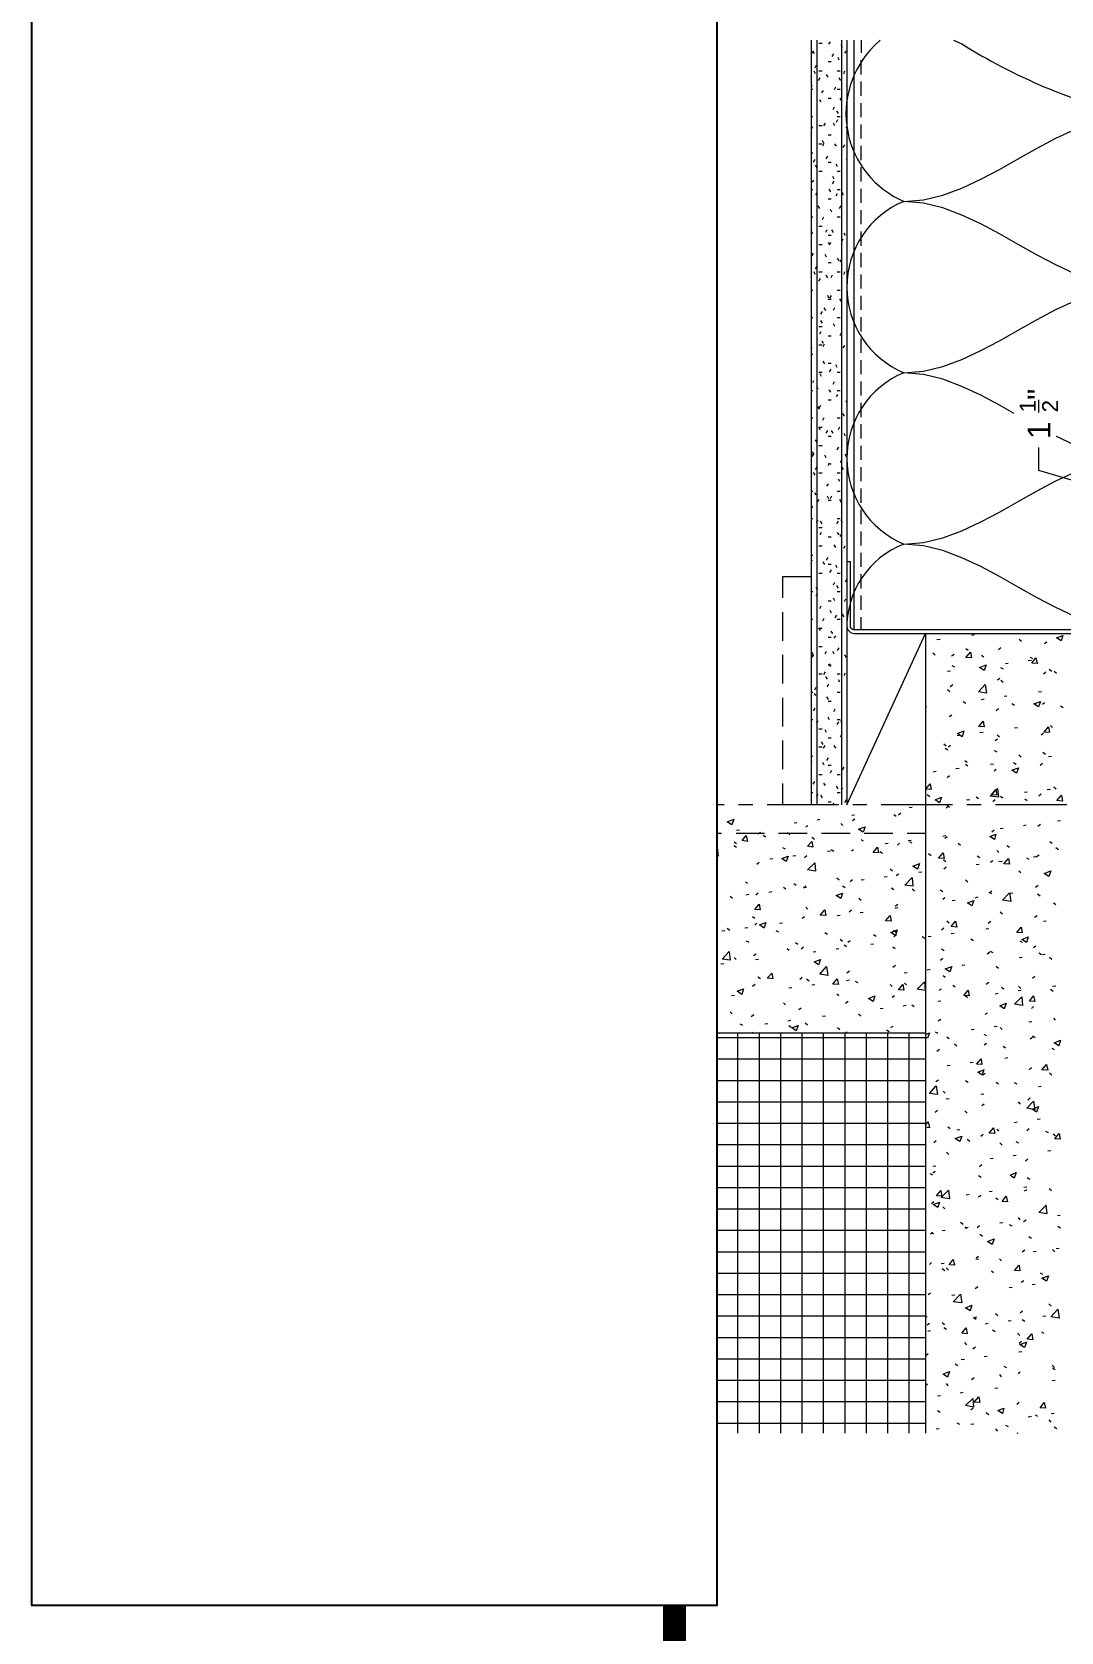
# Model space of a CAD drawing. Header units: inches. Extents: x -257 to 21868, y -296 to 108.
# Drawn here: x 60.35 to 78.38, y 6.59 to 34.6 of the extents above; entities that cross this region are included whole.
import ezdxf
from ezdxf.enums import TextEntityAlignment as Align

# ---------------------------------------------------------------- set-up
doc = ezdxf.new("R2010")
doc.units = ezdxf.units.IN
doc.header["$MEASUREMENT"] = 0
doc.linetypes.add('CENTER', pattern=[2, 1.25, -0.25, 0.25, -0.25])
doc.layers.get('Defpoints').update_dxf_attribs({"color": 3})
doc.layers.add('NSE-Border', color=156, linetype='Continuous', plot=False)
for name, color, linetype, lineweight in [('NSE-By_Others', 8, 'Continuous', 0), ('NSE-Dimensions', 51, 'Continuous', 13), ('NSE-Elev-Title', 51, 'Continuous', 40), ('NSE-Grid', 6, 'CENTER', 13)]:
    doc.layers.add(name, color=color, linetype=linetype, lineweight=lineweight)
doc.layers.add('NSE-Detail Border', color=7, linetype='Continuous')
doc.styles.add('004 - NSSM - Standard', font='arial.ttf', dxfattribs={"height": 0.4})
doc.styles.add('008 - NSSM - Standard', font='arial.ttf', dxfattribs={"height": 0.8})
doc.dimstyles.new('004 - NSSM - Standard', dxfattribs={"dimtxt": 0.4, "dimasz": 0.2, "dimexe": 0.2, "dimexo": 0.2, "dimgap": 0.2, "dimtad": 0, "dimdec": 4, "dimzin": 3, "dimdsep": 46, "dimlunit": 4, "dimtxsty": '004 - NSSM - Standard', "dimblk": 'OBLIQUE', "dimcen": 0.2, "dimclrd": 256, "dimclre": 256, "dimclrt": 256, "dimadec": 0, "dimazin": 0, "dimtfac": 0.7, "dimtdec": 4, "dimtmove": 1, "dimatfit": 2, "dimfxl": 1, "dimtfill": 1, "dimtfillclr": 11, "dimfrac": 1, "dimtolj": 1, "dimtzin": 0, "dimlwd": 0, "dimlwe": 0, "dimarcsym": 0})

# ---------------------------------------------------------------- blocks, each defined once
blk = doc.blocks.new('*U11')
at = {"layer": 'NSE-Border', "ltscale": 0.0625, "const_width": 0.1}
blk.add_lwpolyline([(0, 0), (8.1719, 0), (8.1719, 11.3125), (0, 11.3125)], close=True, dxfattribs=at)
at = {"layer": 'Defpoints', "style": '008 - NSSM - Standard'}
blk.add_attdef('DETAIL_NUMBER', text='', height=0.1625, dxfattribs=at).set_placement((0.6562, 0.5668), align=Align.MIDDLE_CENTER)
at = {"layer": 'NSE-Elev-Title', "style": '004 - NSSM - Standard'}
for tag, p in [('DETAIL_DESCRIPTION', (1, 0.6293)), ('ARCH_REF', (1.8042, 0.4043))]:
    blk.add_attdef(tag, p, '', height=0.1, dxfattribs=at)
blk = doc.blocks.new('_Oblique')
at = {"color": 0, "linetype": 'ByBlock', "lineweight": -2}
blk.add_line((-0.5, -0.5), (0.5, 0.5), dxfattribs=at)
blk = doc.blocks.new('*D23')
at = {"layer": 'Defpoints', "color": 0, "transparency": 16777216}
for p in [(81.503, 27.413), (78.817, 25.947), (84.029, 25.947)]:
    blk.add_point(p, dxfattribs=at)
at = {"layer": 'NSE-Dimensions', "lineweight": 0, "transparency": 16777216}
for p, q in [((77.989, 26.928), (77.989, 27.328)), ((81.303, 27.413), (78.617, 27.413)), ((78.817, 27.413), (78.817, 25.947)), ((78.817, 26.68), (77.989, 26.928)), ((83.829, 25.947), (78.617, 25.947))]:
    blk.add_line(p, q, dxfattribs=at)
at = {"layer": 'NSE-Dimensions', "lineweight": 0, "transparency": 16777216, "xscale": 0.2, "yscale": 0.2, "zscale": 0.2}
for p, rotation in [((78.817, 27.413), 90), ((78.817, 25.947), 270)]:
    blk.add_blockref('_Oblique', p, dxfattribs=dict(at, rotation=rotation))
at = {"layer": 'NSE-Dimensions', "transparency": 16777216, "insert": (77.989, 27.919), "char_height": 0.4, "attachment_point": 5, "rotation": 90, "style": '004 - NSSM - Standard', "bg_fill": 3, "box_fill_scale": 1.25, "bg_fill_color": 256, "bg_fill_true_color": 13158600, "bg_fill_transparency": 0}
blk.add_mtext('\\A1;1 {\\H0.7x;\\S1/2;}"', dxfattribs=at)
blk = doc.blocks.new('*U20')
blk.add_wipeout([(12, 4), (12, -24.975), (0, -24.975), (0, 4)])
at = {"layer": 'Defpoints', "transparency": 33554457}
blk.add_lwpolyline([(0, 4), (12, 4), (12, -24.975), (0, -24.975)], close=True, dxfattribs=at)

msp = doc.modelspace()

# ---------------------------------------------------------------- block references
at = {"layer": 'NSE-Detail Border', "xscale": 4, "yscale": 4, "zscale": 4}
msp.add_blockref('*U11', (71.60623, 0.25), dxfattribs=at)

# ---------------------------------------------------------------- next in the draw order: linework, layer by layer
at = {"layer": 'NSE-By_Others'}
msp.add_line((76.00282, 24.07319), (76.00282, 10.07319), dxfattribs=at)
for points in [[(74.00282, 21.07319), (74.00282, 34.45986)], [(74.09615, 34.45986), (74.09615, 21.07319)], [(74.52948, 34.45986), (74.52948, 21.07319)], [(74.62282, 34.45986), (74.62282, 21.07319)], [(74.74948, 24.13986), (74.74948, 34.45986)], [(74.87615, 34.45986), (74.87615, 34.23986)], [(74.00282, 34.24652), (74.02948, 34.24652)], [(74.05615, 34.22652), (74.02948, 34.27319)], [(74.13615, 34.40652), (74.18948, 34.40652)], [(74.32948, 34.43319), (74.30282, 34.39319)], [(74.38948, 34.21986), (74.36282, 34.17319)], [(74.54948, 34.33319), (74.52282, 34.37986)], [(74.60948, 34.27319), (74.58282, 34.23319)], [(74.61615, 34.40652), (74.62282, 34.40652)], [(74.07615, 33.87319), (74.04948, 33.91986)], [(74.08948, 34.01986), (74.06282, 33.97319)], [(74.13615, 33.92652), (74.18948, 33.92652)], [(74.29615, 34.08652), (74.34948, 34.08652)], [(74.45615, 33.92652), (74.50948, 33.92652)], [(74.48948, 34.11319), (74.46948, 34.15986)], [(74.58282, 33.91986), (74.56282, 33.87319)], [(74.87615, 33.85986), (74.87615, 34.11319)], [(74.01615, 33.65319), (74.00282, 33.68652)], [(74.14948, 33.79986), (74.12282, 33.75319)], [(74.29615, 33.81319), (74.26948, 33.85986)], [(74.42282, 33.63986), (74.40282, 33.59319)], [(74.51615, 33.75319), (74.48948, 33.79986)], [(74.61615, 33.76652), (74.62282, 33.76652)], [(74.62282, 33.66652), (74.61615, 33.65319)], [(74.87615, 33.48652), (74.87615, 33.73986)], [(74.00282, 33.60652), (74.02948, 33.60652)], [(74.17615, 33.37986), (74.14948, 33.41986)], [(74.20948, 33.57986), (74.18282, 33.53986)], [(74.29615, 33.44652), (74.34948, 33.44652)], [(74.45615, 33.60652), (74.50948, 33.60652)], [(74.53615, 33.39986), (74.50948, 33.44652)], [(74.87615, 33.11319), (74.87615, 33.35986)], [(74.00282, 33.12652), (74.02948, 33.12652)], [(74.40282, 33.28652), (74.37615, 33.23986)], [(74.46282, 33.06652), (74.43615, 33.01986)], [(74.47615, 33.17986), (74.44948, 33.22652)], [(74.45615, 33.12652), (74.50948, 33.12652)], [(74.61615, 33.28652), (74.62282, 33.28652)], [(74.02282, 32.94652), (74.00282, 32.90652)], [(74.13615, 32.96652), (74.18948, 32.96652)], [(74.24282, 33.00652), (74.21615, 32.95986)], [(74.29615, 32.80652), (74.34948, 32.80652)], [(74.41615, 32.95986), (74.38948, 33.00652)], [(74.62282, 32.91986), (74.60948, 32.94652)], [(74.87615, 32.73986), (74.87615, 32.98652)], [(78.61615, 30.37319), (78.28282, 30.52652), (77.95615, 30.69986), (77.62282, 30.88652), (77.29615, 31.07319), (76.96948, 31.24652), (76.63615, 31.39986), (76.30282, 31.52652), (75.96948, 31.60652), (75.62282, 31.63986), (75.96948, 31.66652), (76.30282, 31.74652), (76.63615, 31.87319), (76.96948, 32.02652), (77.29615, 32.19986), (77.62282, 32.38652), (77.95615, 32.57319), (78.28282, 32.74652), (78.61615, 32.89986)], [(74.13615, 32.64652), (74.18948, 32.64652)], [(74.22282, 32.65986), (74.19615, 32.70652)], [(74.22282, 32.65319), (74.19615, 32.60652)], [(74.44282, 32.60652), (74.41615, 32.64652)], [(74.58282, 32.62652), (74.55615, 32.57986)], [(74.61615, 32.64652), (74.62282, 32.64652)], [(74.87615, 32.35986), (74.87615, 32.61319)], [(74.00282, 32.48652), (74.02948, 32.48652)], [(74.06282, 32.37319), (74.03615, 32.32652)], [(74.10282, 32.22652), (74.07615, 32.27319)], [(74.28282, 32.43319), (74.25615, 32.38652)], [(74.29615, 32.32652), (74.34948, 32.32652)], [(74.46282, 32.24652), (74.43615, 32.29319)], [(74.62282, 32.38652), (74.60948, 32.36652)], [(74.87615, 31.98652), (74.87615, 32.23986)], [(74.04282, 32.01319), (74.01615, 31.97319)], [(74.13615, 32.16652), (74.18948, 32.16652)], [(74.39615, 31.99319), (74.36948, 31.94652)], [(74.40282, 32.02652), (74.37615, 32.07319)], [(74.45615, 32.16652), (74.50948, 32.16652)], [(74.61615, 32.00652), (74.62282, 32.00652)], [(74.00282, 31.84652), (74.02948, 31.84652)], [(74.10282, 31.79986), (74.07615, 31.75319)], [(74.29615, 31.68652), (74.34948, 31.68652)], [(74.34282, 31.80652), (74.31615, 31.85319)], [(74.45615, 31.77319), (74.42948, 31.73319)], [(74.45615, 31.84652), (74.50948, 31.84652)], [(74.56282, 31.75319), (74.53615, 31.79986)], [(74.87615, 31.61319), (74.87615, 31.85986)], [(74.14948, 31.51319), (74.12282, 31.55986)], [(74.36282, 31.45319), (74.33615, 31.49986)], [(74.51615, 31.55986), (74.48948, 31.51319)], [(74.61615, 31.52652), (74.62282, 31.52652)], [(74.87615, 31.23986), (74.87615, 31.48652)], [(74.00282, 31.36652), (74.02948, 31.36652)], [(74.02948, 31.07319), (74.00282, 31.11986)], [(74.13615, 31.20652), (74.18948, 31.20652)], [(74.21615, 31.35986), (74.18948, 31.31319)], [(74.27615, 31.13986), (74.24948, 31.09319)], [(74.38948, 31.09319), (74.36282, 31.13986)], [(74.45615, 31.36652), (74.50948, 31.36652)], [(74.87615, 30.85986), (74.87615, 31.11319)], [(74.13615, 30.88652), (74.18948, 30.88652)], [(74.29615, 31.04652), (74.34948, 31.04652)], [(74.32948, 30.87986), (74.30282, 30.91986)], [(74.33615, 30.91986), (74.30948, 30.87986)], [(74.55615, 30.97986), (74.52948, 30.93319)], [(74.60282, 31.03986), (74.57615, 31.07986)], [(74.61615, 30.88652), (74.62282, 30.88652)], [(74.00282, 30.72652), (74.02948, 30.72652)], [(74.03615, 30.72652), (74.00948, 30.67986)], [(74.26948, 30.65986), (74.24282, 30.70652)], [(74.29615, 30.56652), (74.34948, 30.56652)], [(74.48948, 30.59986), (74.46282, 30.64652)], [(74.52948, 30.62652), (74.50282, 30.57986)], [(74.87615, 30.48652), (74.87615, 30.73986)], [(74.06948, 30.35986), (74.04948, 30.40652)], [(74.09615, 30.50652), (74.06948, 30.45986)], [(74.15615, 30.28652), (74.12948, 30.23986)], [(74.13615, 30.40652), (74.18948, 30.40652)], [(74.28948, 30.29986), (74.26282, 30.34652)], [(74.36948, 30.34652), (74.34282, 30.29986)], [(74.45615, 30.40652), (74.50948, 30.40652)], [(74.58948, 30.40652), (74.56282, 30.35986)], [(74.87615, 30.11319), (74.87615, 30.35986)], [(74.00282, 30.08652), (74.02948, 30.08652)], [(74.30948, 29.94652), (74.28948, 29.99319)], [(74.34948, 29.99319), (74.32282, 29.94652)], [(74.45615, 30.08652), (74.50948, 30.08652)], [(74.61615, 30.24652), (74.62282, 30.24652)], [(74.87615, 29.73986), (74.87615, 29.98652)], [(74.18948, 29.71319), (74.16282, 29.66652)], [(74.25615, 29.72652), (74.22948, 29.77319)], [(74.29615, 29.92652), (74.34948, 29.92652)], [(74.40948, 29.77319), (74.38282, 29.72652)], [(74.52948, 29.88652), (74.50282, 29.93319)], [(74.61615, 29.76652), (74.62282, 29.76652)], [(78.61615, 27.37319), (78.28282, 27.52652), (77.95615, 27.69986), (77.62282, 27.88652), (77.29615, 28.07319), (76.96948, 28.24652), (76.63615, 28.39986), (76.30282, 28.52652), (75.96948, 28.60652), (75.62282, 28.63986), (75.96948, 28.66652), (76.30282, 28.74652), (76.63615, 28.87319), (76.96948, 29.02652), (77.29615, 29.19986), (77.62282, 29.38652), (77.95615, 29.57319), (78.28282, 29.74652), (78.61615, 29.89986)], [(74.00282, 29.60652), (74.02948, 29.60652)], [(74.13615, 29.44652), (74.18948, 29.44652)], [(74.19615, 29.50652), (74.16948, 29.55319)], [(74.41615, 29.44652), (74.38948, 29.49319)], [(74.45615, 29.60652), (74.50948, 29.60652)], [(74.87615, 29.35986), (74.87615, 29.61319)], [(74.16948, 29.35319), (74.14282, 29.31319)], [(74.21615, 29.15319), (74.18948, 29.19319)], [(74.22948, 29.13986), (74.20282, 29.09319)], [(74.29615, 29.28652), (74.34948, 29.28652)], [(74.52282, 29.33319), (74.50282, 29.28652)], [(74.87615, 28.98652), (74.87615, 29.23986)], [(74.00948, 29.07986), (74.00282, 29.06652)], [(74.00282, 28.96652), (74.02948, 28.96652)], [(74.13615, 29.12652), (74.18948, 29.12652)], [(74.58282, 29.11319), (74.55615, 29.07319)], [(74.61615, 29.12652), (74.62282, 29.12652)], [(74.62282, 28.86652), (74.61615, 28.85319)], [(74.87615, 28.61319), (74.87615, 28.85986)], [(74.13615, 28.64652), (74.18948, 28.64652)], [(74.18282, 28.57319), (74.15615, 28.61986)], [(74.23615, 28.79319), (74.20948, 28.83986)], [(74.29615, 28.80652), (74.34948, 28.80652)], [(74.34282, 28.69986), (74.31615, 28.65319)], [(74.45615, 28.73319), (74.42948, 28.77986)], [(74.45615, 28.64652), (74.50948, 28.64652)], [(74.00282, 28.32652), (74.02948, 28.32652)], [(74.04282, 28.49986), (74.02282, 28.45986)], [(74.12282, 28.35319), (74.09615, 28.39986)], [(74.34282, 28.29986), (74.31615, 28.33986)], [(74.40282, 28.47986), (74.37615, 28.43319)], [(74.45615, 28.32652), (74.50948, 28.32652)], [(74.61615, 28.48652), (74.62282, 28.48652)], [(74.87615, 28.23986), (74.87615, 28.48652)], [(74.14282, 27.99986), (74.11615, 28.04652)], [(74.16282, 28.06652), (74.13615, 28.01986)], [(74.29615, 28.16652), (74.34948, 28.16652)], [(74.46282, 28.25986), (74.43615, 28.21986)], [(74.62282, 28.11986), (74.60948, 28.14652)], [(74.87615, 27.85986), (74.87615, 28.11319)], [(74.00282, 27.84652), (74.02948, 27.84652)], [(74.22282, 27.84652), (74.19615, 27.79986)], [(74.45615, 27.84652), (74.50948, 27.84652)], [(74.58282, 27.87986), (74.55615, 27.92652)], [(74.61615, 28.00652), (74.62282, 28.00652)], [(74.87615, 27.48652), (74.87615, 27.73986)], [(74.10282, 27.41986), (74.07615, 27.46652)], [(74.16282, 27.63986), (74.13615, 27.68652), (74.18948, 27.68652)], [(74.28282, 27.62652), (74.25615, 27.57986)], [(74.29615, 27.52652), (74.34948, 27.52652)], [(74.38282, 27.57986), (74.35615, 27.62652)], [(74.49615, 27.68652), (74.46948, 27.63986)], [(74.60282, 27.52652), (74.57615, 27.57319)], [(74.00282, 27.20652), (74.02948, 27.20652)], [(74.04282, 27.21319), (74.01615, 27.16652)], [(74.04948, 27.20652), (74.02282, 27.25319)], [(74.13615, 27.36652), (74.18948, 27.36652)], [(74.26282, 27.14652), (74.23615, 27.19319)], [(74.47615, 27.33319), (74.44948, 27.28652)], [(74.62282, 27.16652), (74.59615, 27.21319)], [(74.61615, 27.36652), (74.62282, 27.36652)], [(74.87615, 27.11319), (74.87615, 27.35986)], [(74.09615, 26.99319), (74.06948, 26.94652)], [(74.31615, 27.05319), (74.28948, 27.00652)], [(74.29615, 27.04652), (74.34948, 27.04652)], [(74.53615, 27.11319), (74.50948, 27.06652)], [(74.56282, 26.94652), (74.53615, 26.99319)], [(74.87615, 26.73986), (74.87615, 26.98652)], [(78.61615, 24.37319), (78.28282, 24.52652), (77.95615, 24.69986), (77.62282, 24.88652), (77.29615, 25.07319), (76.96948, 25.24652), (76.63615, 25.39986), (76.30282, 25.52652), (75.96948, 25.60652), (75.62282, 25.63986), (75.96948, 25.66652), (76.30282, 25.74652), (76.63615, 25.87319), (76.96948, 26.02652), (77.29615, 26.19986), (77.62282, 26.38652), (77.95615, 26.57319), (78.28282, 26.74652), (78.61615, 26.89986)], [(74.06948, 26.84652), (74.04282, 26.89319)], [(74.13615, 26.88652), (74.18948, 26.88652)], [(74.29615, 26.69319), (74.26948, 26.65319)], [(74.45615, 26.88652), (74.50948, 26.88652)], [(74.50282, 26.73319), (74.47615, 26.77319)], [(74.61615, 26.72652), (74.62282, 26.72652)], [(74.00282, 26.56652), (74.02948, 26.56652)], [(74.08948, 26.49319), (74.06282, 26.53319)], [(74.13615, 26.41986), (74.10948, 26.37319)], [(74.30948, 26.43319), (74.28282, 26.47986)], [(74.29615, 26.40652), (74.34948, 26.40652)], [(74.35615, 26.47986), (74.32948, 26.43319)], [(74.45615, 26.56652), (74.50948, 26.56652)], [(74.52948, 26.37319), (74.50282, 26.41986)], [(74.87615, 26.35986), (74.87615, 26.61319)], [(74.02948, 26.27319), (74.00282, 26.31986)], [(74.00282, 26.08652), (74.02948, 26.08652)], [(74.11615, 26.05986), (74.08948, 26.01319)], [(74.45615, 26.08652), (74.50948, 26.08652)], [(74.54948, 26.01319), (74.52282, 26.05986)], [(74.61615, 26.24652), (74.62282, 26.24652)], [(74.87615, 25.98652), (74.87615, 26.23986)], [(74.13615, 25.92652), (74.18948, 25.92652)], [(74.17615, 25.83986), (74.14948, 25.79986)], [(74.18948, 25.99319), (74.16282, 26.03986)], [(74.46948, 26.03986), (74.44282, 25.99319)], [(74.48948, 25.79986), (74.46282, 25.83986)], [(74.52948, 25.81986), (74.50282, 25.77319)], [(74.87615, 25.61319), (74.87615, 25.85986)], [(74.13615, 25.60652), (74.18948, 25.60652)], [(74.29615, 25.76652), (74.34948, 25.76652)], [(74.42948, 25.57986), (74.40282, 25.62652)], [(74.58948, 25.59986), (74.56282, 25.55986)], [(74.61615, 25.60652), (74.62282, 25.60652)], [(74.00282, 25.44652), (74.02948, 25.44652)], [(74.01615, 25.33986), (74.00282, 25.36652)], [(74.23615, 25.27986), (74.20948, 25.32652)], [(74.28948, 25.40652), (74.26282, 25.35986)], [(74.29615, 25.28652), (74.34948, 25.28652)], [(74.45615, 25.21986), (74.42948, 25.26652)], [(80.62282, 25.32652), (80.56282, 25.32652), (80.56282, 24.18652), (80.55615, 24.16652), (80.54282, 24.15319), (80.51615, 24.13986), (74.73615, 24.13986), (74.71615, 24.14652), (74.69615, 24.16652), (74.68948, 24.18652), (74.68948, 25.32652), (74.62282, 25.32652)], [(74.87615, 25.23986), (74.87615, 25.48652)], [(73.50282, 24.69986), (73.50282, 25.07319), (74.00282, 25.07319)], [(74.13615, 25.12652), (74.18948, 25.12652)], [(74.34948, 25.18652), (74.32282, 25.13986)], [(74.40948, 24.96652), (74.38282, 24.91986)], [(74.45615, 25.12652), (74.50948, 25.12652)], [(74.62282, 25.02652), (74.59615, 24.97986)], [(74.61615, 24.96652), (74.62282, 24.96652)], [(74.87615, 24.85986), (74.87615, 25.11319)], [(74.00282, 24.80652), (74.02948, 24.80652)], [(74.10948, 24.77319), (74.08282, 24.72652)], [(74.11615, 24.83986), (74.08948, 24.88652)], [(74.41615, 24.64652), (74.38948, 24.69319)], [(74.47615, 24.86652), (74.44948, 24.91319)], [(74.45615, 24.80652), (74.50948, 24.80652)], [(74.60282, 24.67319), (74.57615, 24.62652)], [(74.87615, 24.48652), (74.87615, 24.73986)], [(73.50282, 23.94652), (73.50282, 24.44652)], [(74.16948, 24.55319), (74.14282, 24.50652)], [(74.29615, 24.64652), (74.34948, 24.64652)], [(74.35615, 24.42652), (74.32948, 24.47319)], [(74.44282, 24.39319), (74.41615, 24.34652)], [(74.57615, 24.36652), (74.54948, 24.41319)], [(74.61615, 24.48652), (74.62282, 24.48652)], [(74.00282, 24.32652), (74.02948, 24.32652)], [(74.16282, 24.12652), (74.13615, 24.17319)], [(74.13615, 24.16652), (74.18948, 24.16652)], [(74.22282, 24.33319), (74.19615, 24.28652)], [(74.37615, 24.07319), (74.34948, 24.11319)], [(74.45615, 24.32652), (74.50948, 24.32652)], [(74.62282, 24.19986), (74.62948, 24.16652), (74.64282, 24.13986), (74.66282, 24.11319), (74.68948, 24.09319), (74.71615, 24.07986), (74.74948, 24.07319)], [(74.87615, 24.13986), (74.87615, 24.35986)], [(74.13615, 23.84652), (74.18948, 23.84652)], [(74.29615, 24.00652), (74.34948, 24.00652)], [(74.42282, 24.03319), (74.39615, 23.99319)], [(74.48282, 23.81986), (74.45615, 23.77319)], [(74.61615, 23.84652), (74.62282, 23.84652)], [(74.62282, 21.07319), (76.00282, 24.07319)], [(74.74948, 24.07319), (84.37615, 24.07319)], [(76.20282, 23.96652), (76.25615, 23.97319)], [(76.70948, 23.81319), (76.74948, 23.77986)], [(76.80948, 24.04652), (76.86282, 24.05319)], [(77.28282, 23.79319), (77.32282, 23.82652)], [(77.64282, 23.97319), (77.68282, 23.93986)], [(78.08948, 23.89986), (78.12948, 23.92652)], [(73.50282, 23.19986), (73.50282, 23.69986)], [(74.00282, 23.68652), (74.02948, 23.68652)], [(74.04282, 23.69319), (74.01615, 23.73986)], [(74.04282, 23.69986), (74.01615, 23.65319)], [(74.26282, 23.75986), (74.23615, 23.71319)], [(74.34282, 23.49319), (74.31615, 23.53986)], [(74.40282, 23.71319), (74.37615, 23.75986)], [(74.61615, 23.65319), (74.58948, 23.69986)], [(76.12948, 23.73319), (76.16948, 23.69986)], [(76.45615, 23.67986), (76.50282, 23.71319)], [(76.98282, 23.69319), (77.02282, 23.66652)], [(77.40282, 23.54652), (77.44948, 23.55319)], [(77.80282, 23.59986), (77.85615, 23.60652)], [(77.83615, 23.65986), (77.87615, 23.63319)], [(74.13615, 23.36652), (74.18948, 23.36652)], [(74.24282, 23.39986), (74.21615, 23.35319)], [(74.28282, 23.27319), (74.25615, 23.31986)], [(74.29615, 23.52652), (74.34948, 23.52652)], [(74.45615, 23.36652), (74.50948, 23.36652)], [(74.50282, 23.21986), (74.47615, 23.25986)], [(74.59615, 23.37986), (74.56948, 23.33319)], [(76.38948, 23.41319), (76.44282, 23.41986)], [(76.46282, 23.51319), (76.50948, 23.48652)], [(77.26282, 23.25986), (77.30282, 23.29319)], [(77.31615, 23.47986), (77.36282, 23.45319)], [(77.32282, 23.25319), (77.36282, 23.21986)], [(78.06948, 23.36652), (78.10948, 23.39986)], [(78.16948, 23.44652), (78.21615, 23.41319)], [(78.25615, 23.41319), (78.29615, 23.37986)], [(74.00282, 23.04652), (74.02948, 23.04652)], [(74.08282, 23.12652), (74.05615, 23.07986)], [(74.08282, 22.97986), (74.05615, 23.01986)], [(74.30282, 23.18652), (74.27615, 23.13986)], [(74.45615, 23.04652), (74.50948, 23.04652)], [(74.61615, 23.20652), (74.62282, 23.20652)], [(76.38948, 23.09319), (76.42948, 23.05986)], [(76.43615, 23.14652), (76.48282, 23.17986)], [(77.38282, 22.97319), (77.42948, 22.97986)], [(77.98282, 23.05319), (78.03615, 23.05986)], [(73.50282, 22.44652), (73.50282, 22.94652)], [(74.06282, 22.76652), (74.03615, 22.71986)], [(74.30282, 22.91986), (74.27615, 22.96652)], [(74.29615, 22.88652), (74.34948, 22.88652)], [(74.41615, 22.74652), (74.38948, 22.69986)], [(74.61615, 22.72652), (74.62282, 22.72652)], [(76.00282, 22.78652), (76.02282, 22.79319)], [(76.66282, 22.87986), (76.70948, 22.85319)], [(76.97615, 22.91986), (77.02948, 22.92652)], [(77.24282, 22.72652), (77.28282, 22.75986)], [(77.51615, 22.84652), (77.56282, 22.81986)], [(78.04948, 22.83319), (78.08948, 22.86652)], [(78.36948, 22.80652), (78.41615, 22.77986)], [(74.00282, 22.56652), (74.02948, 22.56652)], [(74.11615, 22.54652), (74.08948, 22.50652)], [(74.32282, 22.55986), (74.29615, 22.60652)], [(74.47615, 22.52652), (74.44948, 22.47986)], [(74.45615, 22.56652), (74.50948, 22.56652)], [(74.54282, 22.49986), (74.51615, 22.54652)], [(76.41615, 22.61986), (76.46282, 22.64652)], [(77.56282, 22.41986), (77.61615, 22.42652)], [(78.18948, 22.45986), (78.22948, 22.42652)], [(73.50282, 21.69986), (73.50282, 22.19986)], [(74.13615, 22.40652), (74.18948, 22.40652)], [(74.20948, 22.12652), (74.18282, 22.17319)], [(74.26948, 22.33986), (74.24282, 22.38652)], [(74.29615, 22.24652), (74.34948, 22.24652)], [(74.53615, 22.30652), (74.50948, 22.26652)], [(76.32282, 22.13986), (76.36282, 22.10652)], [(76.55615, 22.28652), (76.60948, 22.29319)], [(76.95615, 22.33986), (77.00948, 22.34652)], [(77.22282, 22.19986), (77.26282, 22.22652)], [(77.25615, 22.29986), (77.29615, 22.26652)], [(78.02948, 22.29986), (78.06948, 22.33319)], [(74.00282, 21.92652), (74.02948, 21.92652)], [(74.13615, 22.08652), (74.18948, 22.08652)], [(74.23615, 22.11319), (74.20948, 22.06652)], [(74.29615, 21.89319), (74.26948, 21.84652)], [(74.42948, 22.06652), (74.40282, 22.11319)], [(74.61615, 22.08652), (74.62282, 22.08652)], [(76.34948, 22.06652), (76.39615, 22.03319)], [(76.40282, 22.08652), (76.44282, 22.11986)], [(77.20282, 22.02652), (77.24948, 21.99986)], [(77.63615, 21.94652), (77.67615, 21.91319)], [(78.05615, 21.99319), (78.10282, 21.95986)], [(78.15615, 21.91986), (78.20948, 21.92652)], [(74.00948, 21.82652), (74.00282, 21.84652)], [(74.13615, 21.60652), (74.18948, 21.60652)], [(74.22948, 21.76652), (74.20282, 21.81319)], [(74.29615, 21.76652), (74.34948, 21.76652)], [(74.35615, 21.67319), (74.32948, 21.62652)], [(74.45615, 21.60652), (74.50948, 21.60652)], [(74.56948, 21.73319), (74.54282, 21.68652)], [(76.13615, 21.65319), (76.18948, 21.65986)], [(76.38282, 21.55319), (76.42282, 21.58652)], [(76.53615, 21.70652), (76.58948, 21.71319)], [(76.68948, 21.84652), (76.72948, 21.81986)], [(76.70282, 21.78652), (76.74282, 21.75319)], [(77.14282, 21.78652), (77.19615, 21.79319)], [(77.20282, 21.66652), (77.24282, 21.69986)], [(77.54282, 21.81319), (77.58948, 21.78652)], [(78.00948, 21.76652), (78.04948, 21.79986)], [(73.50282, 21.07319), (73.50282, 21.44652)], [(74.05615, 21.47986), (74.02948, 21.43319)], [(74.24948, 21.41319), (74.22282, 21.45319)], [(74.46948, 21.35319), (74.44282, 21.39986)], [(74.54948, 21.37319), (74.52282, 21.33319)], [(74.61615, 21.44652), (74.62282, 21.44652)], [(77.73615, 21.29319), (77.78282, 21.29986)], [(78.13615, 21.33986), (78.18948, 21.34652)], [(78.24948, 21.38652), (78.28948, 21.35319)], [(72.28282, 20.99319), (72.32282, 21.02652)], [(74.00282, 21.28652), (74.02948, 21.28652)], [(74.11615, 21.25986), (74.08948, 21.21319)], [(74.19615, 21.19319), (74.16948, 21.23986)], [(74.29615, 21.12652), (74.34948, 21.12652)], [(74.38948, 21.09986), (74.37615, 21.07319)], [(74.45615, 21.28652), (74.50948, 21.28652)], [(74.60948, 21.15986), (74.58282, 21.11319)], [(75.71615, 21.02652), (75.76948, 21.03319)], [(76.02948, 21.25319), (76.07615, 21.21986)], [(76.11615, 21.07986), (76.16948, 21.08652)], [(76.36282, 21.01986), (76.40282, 21.05319)], [(76.38282, 21.06652), (76.42282, 21.03319)], [(76.72282, 21.15986), (76.77615, 21.16652)], [(76.88948, 21.21319), (76.92948, 21.18652)], [(77.18282, 21.13319), (77.22282, 21.16652)], [(77.31615, 21.22652), (77.35615, 21.19319)], [(77.74282, 21.17986), (77.78282, 21.14652)], [(77.98948, 21.23319), (78.02948, 21.26652)], [(72.04282, 20.98652), (72.07615, 20.95319)], [(73.70282, 20.75986), (73.74948, 20.76652)], [(74.10282, 20.81319), (74.14948, 20.81986)], [(74.51615, 20.74652), (74.55615, 20.71319)], [(74.70948, 20.89319), (74.75615, 20.89986)], [(74.72282, 20.79986), (74.76282, 20.82652)], [(75.44948, 20.90652), (75.48948, 20.87319)], [(75.52948, 20.89986), (75.56948, 20.93319)], [(77.96948, 20.69986), (78.01615, 20.73319)], [(78.31615, 20.79319), (78.36948, 20.79986)], [(71.68282, 20.57319), (71.18282, 20.57319)], [(71.68282, 20.49319), (71.73615, 20.49986)], [(72.42948, 20.57319), (71.92948, 20.57319)], [(72.08282, 20.54652), (72.13615, 20.55319)], [(72.26282, 20.45986), (72.30282, 20.49319)], [(72.30282, 20.57986), (72.34948, 20.54652)], [(73.18282, 20.57319), (72.68282, 20.57319)], [(72.68948, 20.62652), (72.74282, 20.63319)], [(73.06948, 20.56652), (73.10948, 20.59319)], [(73.15615, 20.53986), (73.20282, 20.51319)], [(73.92948, 20.57319), (73.42948, 20.57319)], [(73.58282, 20.58652), (73.62282, 20.55319)], [(73.90282, 20.68652), (73.94282, 20.71319)], [(74.00948, 20.50652), (74.05615, 20.47319)], [(74.68282, 20.57319), (74.18282, 20.57319)], [(74.86948, 20.46652), (74.90948, 20.43986)], [(75.42948, 20.57319), (74.92948, 20.57319)], [(76.00282, 20.57319), (75.68282, 20.57319)], [(75.69615, 20.44652), (75.74948, 20.45319)], [(76.30282, 20.52652), (76.35615, 20.53319)], [(76.34282, 20.48652), (76.38282, 20.51986)], [(77.16282, 20.59986), (77.20282, 20.63319)], [(77.30948, 20.65986), (77.36282, 20.66652)], [(77.71615, 20.71319), (77.76282, 20.71986)], [(71.71615, 20.26652), (71.75615, 20.23319)], [(71.78948, 20.39986), (71.82948, 20.37319)], [(72.64282, 20.35986), (72.68948, 20.33319)], [(72.64948, 20.42652), (72.68948, 20.39319)], [(73.49615, 20.32652), (73.54282, 20.29986)], [(73.67615, 20.17986), (73.72948, 20.18652)], [(73.88282, 20.15319), (73.92282, 20.18652)], [(74.28282, 20.25986), (74.33615, 20.26652)], [(74.34948, 20.29319), (74.39615, 20.25986)], [(74.70282, 20.26652), (74.74282, 20.29319)], [(75.20282, 20.25319), (75.24948, 20.22652)], [(75.29615, 20.39319), (75.34948, 20.39986)], [(75.50948, 20.36652), (75.54948, 20.39986)], [(75.72282, 20.43319), (75.76282, 20.40652)], [(76.05615, 20.21986), (76.10282, 20.18652)], [(76.57615, 20.39986), (76.61615, 20.36652)], [(76.90948, 20.17986), (76.95615, 20.15319)], [(77.24948, 20.27319), (77.28948, 20.23986)], [(77.42948, 20.35986), (77.47615, 20.33319)], [(77.89615, 20.15986), (77.94948, 20.16652), (77.99615, 20.19986)], [(78.18282, 20.43319), (78.22282, 20.39986)], [(78.28282, 20.32652), (78.32948, 20.29319)], [(71.66282, 19.91319), (71.71615, 19.91986)], [(72.24282, 19.92652), (72.28282, 19.95986)], [(72.26948, 19.99319), (72.32282, 19.99986)], [(73.04948, 20.03319), (73.08948, 20.06652)], [(73.27615, 20.12652), (73.32948, 20.13319)], [(75.38282, 19.95319), (75.42282, 19.91986)], [(75.88282, 19.89319), (75.93615, 19.89986)], [(76.31615, 20.11319), (76.35615, 20.07986)], [(76.32282, 19.95319), (76.36282, 19.98652)], [(76.88948, 20.02652), (76.94282, 20.03319)], [(77.14282, 20.06652), (77.18282, 20.09986)], [(77.28948, 20.07986), (77.34282, 20.08652)], [(77.63615, 19.91986), (77.66948, 19.88652)], [(77.76948, 20.14652), (77.80948, 20.11986)], [(71.98282, 19.76652), (72.02948, 19.73319)], [(72.84282, 19.72652), (72.88282, 19.69986)], [(73.51615, 19.63319), (73.55615, 19.59986)], [(73.69615, 19.69319), (73.73615, 19.66652)], [(73.86282, 19.61986), (73.90282, 19.65319)], [(73.86282, 19.62652), (73.91615, 19.63319)], [(74.44948, 19.79319), (74.48948, 19.75986)], [(74.54948, 19.65319), (74.59615, 19.62652)], [(74.68282, 19.73319), (74.72282, 19.76652)], [(74.87615, 19.75986), (74.92948, 19.76652)], [(75.27615, 19.81319), (75.32948, 19.81986)], [(75.40282, 19.61986), (75.44948, 19.59319)], [(75.48948, 19.83319), (75.53615, 19.86652)], [(76.70282, 19.75986), (76.74282, 19.72652)], [(77.92948, 19.63319), (77.97615, 19.66652)], [(71.84948, 19.36652), (71.90282, 19.37319)], [(72.22282, 19.39319), (72.26282, 19.42652)], [(72.58282, 19.47319), (72.62282, 19.43986)], [(72.85615, 19.49986), (72.90948, 19.50652)], [(73.02948, 19.49986), (73.06948, 19.53319)], [(73.25615, 19.54652), (73.30948, 19.55319)], [(74.83615, 19.43986), (74.87615, 19.40652)], [(75.46948, 19.29986), (75.51615, 19.33319)], [(75.76948, 19.59986), (75.80948, 19.56652)], [(76.25615, 19.58652), (76.30282, 19.55319)], [(76.30282, 19.41986), (76.34282, 19.45319)], [(76.46948, 19.39986), (76.52282, 19.40652)], [(76.86948, 19.44652), (76.92282, 19.45986)], [(77.10948, 19.54652), (77.15615, 19.51986)], [(77.12282, 19.53319), (77.16282, 19.56652)], [(77.47615, 19.52652), (77.52948, 19.53319)], [(77.96282, 19.51319), (78.00948, 19.47986)], [(78.24282, 19.35986), (78.28282, 19.32652)], [(71.64948, 19.31319), (71.68948, 19.27986)], [(72.96948, 19.11986), (73.00948, 19.08652)], [(73.84282, 19.08652), (73.88282, 19.11986)], [(73.90282, 19.27986), (73.94282, 19.24652)], [(74.45615, 19.13319), (74.50948, 19.13986)], [(74.66282, 19.19986), (74.70282, 19.23319)], [(74.85615, 19.18652), (74.90948, 19.19319)], [(75.46282, 19.26652), (75.51615, 19.27319)], [(77.30948, 19.19986), (77.34948, 19.16652)], [(77.90948, 19.10652), (77.95615, 19.13319)], [(71.67615, 18.94652), (71.71615, 18.91986)], [(72.03615, 18.95986), (72.07615, 18.92652)], [(72.20282, 18.86652), (72.24282, 18.89319)], [(72.43615, 18.86652), (72.48948, 18.87319)], [(72.52948, 18.91319), (72.57615, 18.87986)], [(72.83615, 18.91986), (72.88948, 18.92652)], [(73.00948, 18.96652), (73.04948, 18.99986)], [(73.17615, 18.91319), (73.09615, 18.97319), (73.20282, 19.01319), (73.17615, 18.91986)], [(73.38282, 18.87319), (73.42948, 18.84652)], [(73.44282, 18.99986), (73.49615, 19.00652)], [(74.23615, 18.83986), (74.28282, 18.80652)], [(75.08948, 18.79986), (75.13615, 18.77319)], [(75.44282, 18.87986), (75.48282, 18.84652)], [(75.44948, 18.76652), (75.49615, 18.79986)], [(76.04948, 18.76652), (76.10282, 18.77319)], [(76.28282, 18.88652), (76.32282, 18.91986)], [(76.37615, 19.03986), (76.41615, 19.00652)], [(76.44948, 18.81986), (76.50282, 18.82652)], [(77.05615, 18.89986), (77.10948, 18.90652)], [(77.10282, 18.99986), (77.14948, 19.03319)], [(78.06948, 19.03319), (78.11615, 19.03986)], [(72.00948, 18.73319), (72.05615, 18.69986)], [(72.86282, 18.69319), (72.90948, 18.66652)], [(73.57615, 18.55986), (73.61615, 18.52652)], [(73.72282, 18.65986), (73.76282, 18.63319)], [(73.82282, 18.55319), (73.86282, 18.58652)], [(74.03615, 18.49986), (74.08282, 18.50652)], [(74.43615, 18.55319), (74.48282, 18.55986)], [(74.50948, 18.71986), (74.54948, 18.68652)], [(74.57615, 18.61986), (74.61615, 18.59319)], [(74.64282, 18.66652), (74.68282, 18.69986)], [(75.04282, 18.63319), (75.08948, 18.63986)], [(75.42948, 18.58652), (75.46948, 18.55986)], [(75.94282, 18.76652), (75.98948, 18.73986)], [(76.28282, 18.55319), (76.32948, 18.51986)], [(76.79615, 18.72652), (76.84282, 18.69986)], [(77.08282, 18.46652), (77.12948, 18.49986)], [(77.13615, 18.51319), (77.18282, 18.48652)], [(77.65615, 18.69319), (77.69615, 18.66652)], [(77.89615, 18.57319), (77.93615, 18.60652)], [(71.71615, 18.23986), (71.74948, 18.20652)], [(72.01615, 18.23319), (72.06948, 18.23986)], [(72.18282, 18.33319), (72.22282, 18.36652)], [(72.41615, 18.28652), (72.46948, 18.29319)], [(72.64948, 18.39986), (72.68282, 18.36652)], [(72.98948, 18.43319), (73.03615, 18.46652)], [(73.02282, 18.36652), (73.07615, 18.37319)], [(75.42948, 18.23319), (75.47615, 18.26652)], [(76.26282, 18.35319), (76.30282, 18.38652)], [(76.63615, 18.26652), (76.68948, 18.27319)], [(77.24282, 18.24652), (77.28282, 18.21319)], [(77.64282, 18.39986), (77.69615, 18.40652)], [(77.98948, 18.47986), (78.03615, 18.45319)], [(78.04948, 18.45319), (78.09615, 18.45986)], [(78.17615, 18.40652), (78.21615, 18.37319)], [(72.20948, 18.09986), (72.25615, 18.06652)], [(72.96948, 17.89986), (73.01615, 17.93319)], [(73.06282, 18.05986), (73.10948, 18.03319)], [(73.80282, 18.01986), (73.84282, 18.05319)], [(73.91615, 18.02652), (73.96282, 17.99319)], [(74.61615, 17.99986), (74.66948, 18.00652)], [(74.62282, 18.13319), (74.66948, 18.16652)], [(74.76948, 17.98652), (74.81615, 17.95986)], [(75.62948, 18.13319), (75.68282, 18.13986)], [(75.62948, 17.95319), (75.66948, 17.92652)], [(76.02948, 18.18652), (76.08282, 18.19319)], [(76.30948, 18.08652), (76.34948, 18.05319)], [(77.06282, 17.93319), (77.10948, 17.96652)], [(77.87615, 18.03986), (77.91615, 18.07319)], [(71.99615, 17.65319), (72.04948, 17.66652)], [(72.16282, 17.79986), (72.20282, 17.83319)], [(72.60282, 17.73319), (72.65615, 17.73986)], [(73.60948, 17.86652), (73.66282, 17.87319)], [(74.00948, 17.91986), (74.06282, 17.92652)], [(74.44948, 17.76652), (74.48282, 17.73319)], [(75.38282, 17.92652), (75.41615, 17.89319)], [(75.41615, 17.70652), (75.45615, 17.73319)], [(76.24282, 17.82652), (76.28282, 17.85319)], [(76.48282, 17.91319), (76.52282, 17.88652)], [(76.69615, 17.73319), (76.73615, 17.69986)], [(77.22282, 17.76652), (77.27615, 17.77319)], [(77.33615, 17.87986), (77.37615, 17.85319)], [(77.62282, 17.81986), (77.67615, 17.82652)], [(77.62948, 17.89986), (77.66948, 17.85986)], [(78.18948, 17.84652), (78.23615, 17.81319)], [(78.22948, 17.89986), (78.28282, 17.90652)], [(71.59615, 17.60652), (71.64948, 17.61319)], [(72.58282, 17.44652), (72.61615, 17.41319)], [(72.94948, 17.36652), (72.99615, 17.39986)], [(73.51615, 17.60652), (73.54948, 17.57319)], [(73.78282, 17.48652), (73.82282, 17.51986)], [(74.19615, 17.37319), (74.24948, 17.37986)], [(74.60282, 17.59986), (74.64948, 17.63319)], [(74.82948, 17.41319), (74.86948, 17.37986)], [(75.20948, 17.50652), (75.26282, 17.51319)], [(75.60948, 17.55319), (75.66282, 17.56652)], [(75.76282, 17.57319), (75.80282, 17.53986)], [(76.21615, 17.63319), (76.26948, 17.63986)], [(77.04948, 17.40652), (77.08948, 17.43319)], [(77.85615, 17.50652), (77.89615, 17.53986)], [(71.64948, 17.28652), (71.68282, 17.25319)], [(71.89615, 17.27986), (71.94282, 17.25319)], [(72.14282, 17.26652), (72.18948, 17.29986)], [(72.18282, 17.10652), (72.23615, 17.11319)], [(72.74948, 17.23986), (72.79615, 17.21319)], [(72.96282, 17.09319), (72.98948, 17.07319)], [(73.18948, 17.23986), (73.24282, 17.24652)], [(73.58948, 17.29319), (73.64282, 17.29986)], [(73.60948, 17.20652), (73.64948, 17.17986)], [(73.89615, 17.25319), (73.93615, 17.21986)], [(74.46282, 17.17319), (74.50282, 17.13986)], [(74.59615, 17.07319), (74.62948, 17.09986)], [(75.31615, 17.13319), (75.36282, 17.10652)], [(75.39615, 17.17319), (75.43615, 17.19986)], [(76.16948, 17.09986), (76.21615, 17.07319)], [(76.22282, 17.29319), (76.26948, 17.31986)], [(76.80282, 17.13986), (76.85615, 17.14652)], [(77.20282, 17.19319), (77.25615, 17.19986)], [(77.30948, 17.17319), (77.34282, 17.13986)], [(77.80948, 17.27319), (77.86282, 17.27986)], [(78.24282, 17.33986), (78.27615, 17.29986)], [(76.00282, 17.07319), (70.61615, 17.07319)], [(70.61615, 16.99986), (76.00282, 16.99986)], [(71.96948, 10.07319), (71.96948, 17.07319)], [(72.34282, 10.07319), (72.34282, 17.07319)], [(72.71615, 10.07319), (72.71615, 17.07319)], [(73.09615, 10.07319), (73.09615, 17.07319)], [(73.46948, 10.07319), (73.46948, 17.07319)], [(73.84282, 10.07319), (73.84282, 17.07319)], [(74.21615, 10.07319), (74.21615, 17.07319)], [(74.59615, 10.07319), (74.59615, 17.07319)], [(74.96948, 10.07319), (74.96948, 17.07319)], [(75.34282, 10.07319), (75.34282, 17.07319)], [(75.71615, 10.07319), (75.71615, 17.07319)], [(76.00282, 17.05319), (76.06948, 17.07986), (76.03615, 16.98652), (76.00282, 17.00652)], [(76.37615, 17.01319), (76.41615, 16.97986)], [(76.50948, 16.88652), (76.54948, 16.85319)], [(77.02282, 17.05986), (77.06948, 17.03319)], [(77.02948, 16.87319), (77.06948, 16.89986)], [(77.36282, 16.84652), (77.40282, 16.81986)], [(77.83615, 16.97319), (77.87615, 17.00652)], [(77.87615, 17.02652), (77.92282, 16.99986)], [(78.21615, 16.81319), (78.25615, 16.78652)], [(70.61615, 16.62652), (76.00282, 16.62652)], [(76.20282, 16.75986), (76.24948, 16.79319)], [(76.78282, 16.55986), (76.83615, 16.56652)], [(77.38948, 16.63986), (77.44282, 16.64652)], [(76.18282, 16.22652), (76.22948, 16.25986)], [(76.38282, 16.50652), (76.43615, 16.51319)], [(77.02282, 16.43986), (76.99615, 16.33986), (76.91615, 16.39319), (77.02282, 16.43319)], [(77.00948, 16.33986), (77.04948, 16.37319)], [(77.81615, 16.43986), (77.85615, 16.47319)], [(78.17615, 16.37986), (78.21615, 16.34652)], [(70.61615, 16.24652), (76.00282, 16.24652)], [(76.30948, 16.05986), (76.34948, 16.02652)], [(76.70282, 16.24652), (76.74948, 16.21986)], [(76.96948, 16.00652), (77.02282, 16.01319)], [(77.24282, 16.21986), (77.28282, 16.18652)], [(77.55615, 16.21319), (77.60282, 16.18652)], [(77.98282, 16.13986), (78.02948, 16.14652)], [(70.61615, 15.87319), (76.00282, 15.87319)], [(76.00282, 15.87986), (76.01615, 15.87986)], [(76.16948, 15.69319), (76.20948, 15.72652)], [(76.36282, 15.92652), (76.41615, 15.93319)], [(76.68948, 15.71319), (76.72948, 15.67319)], [(76.98948, 15.80652), (77.02948, 15.83986)], [(77.62282, 15.87319), (77.66282, 15.83319)], [(77.79615, 15.90652), (77.83615, 15.93986)], [(70.61615, 15.49986), (76.00282, 15.49986)], [(76.00282, 15.46652), (76.04948, 15.51986), (76.06948, 15.41986), (76.00282, 15.42652)], [(76.39615, 15.43319), (76.43615, 15.40652)], [(77.55615, 15.51319), (77.60948, 15.51986)], [(77.95615, 15.56652), (78.00948, 15.57319)], [(76.14948, 15.15986), (76.18948, 15.19319)], [(76.54948, 15.37986), (76.60282, 15.38652)], [(76.72948, 15.21986), (76.77615, 15.18652)], [(76.96948, 15.27319), (77.00948, 15.30652)], [(77.24948, 15.39319), (77.28948, 15.36652)], [(77.30282, 15.15319), (77.34282, 15.11319)], [(77.58282, 15.17986), (77.62948, 15.15319)], [(77.77615, 15.37319), (77.81615, 15.40652)], [(78.10282, 15.35986), (78.14948, 15.33319)], [(78.23615, 15.31319), (78.27615, 15.27319)], [(70.61615, 15.12652), (76.00282, 15.12652)], [(76.36948, 14.99319), (76.40948, 14.95319)], [(77.13615, 14.87986), (77.18948, 14.88652)], [(77.53615, 14.93319), (77.58948, 14.93986)], [(77.75615, 14.83986), (77.79615, 14.87319)], [(78.14282, 15.01319), (78.19615, 15.01986)], [(70.61615, 14.74652), (76.00282, 14.74652)], [(76.07615, 14.61986), (76.12282, 14.59319)], [(76.12948, 14.74652), (76.18282, 14.75319)], [(76.12948, 14.62652), (76.16948, 14.65986)], [(76.92948, 14.57986), (76.97615, 14.55319)], [(76.94948, 14.73986), (76.98948, 14.77319)], [(70.61615, 14.37319), (76.00282, 14.37319)], [(77.11615, 14.29986), (77.16948, 14.30652)], [(77.72282, 14.37986), (77.77615, 14.38652)], [(77.73615, 14.31319), (77.78282, 14.33986)], [(77.78282, 14.54652), (77.82948, 14.51986)], [(78.16948, 14.35319), (78.20948, 14.31986)], [(76.10948, 14.09319), (76.14948, 14.12652)], [(76.30282, 14.03319), (76.34282, 13.99986)], [(76.71615, 14.24652), (76.76948, 14.25319)], [(76.92948, 14.20652), (76.96948, 14.23986)], [(77.23615, 14.19319), (77.27615, 14.15986)], [(78.10948, 14.06652), (78.12948, 13.91319), (77.98948, 13.93319), (78.10948, 14.05986)], [(70.61615, 13.99986), (76.00282, 13.99986)], [(76.61615, 13.76652), (76.66282, 13.73319)], [(77.30282, 13.75319), (77.35615, 13.75986)], [(77.62282, 13.84652), (77.65615, 13.80652)], [(77.71615, 13.77986), (77.76282, 13.80652)], [(78.31615, 13.87986), (78.36282, 13.88652)], [(70.61615, 13.62652), (76.00282, 13.62652)], [(76.08948, 13.55986), (76.12948, 13.59319)], [(76.10282, 13.58652), (76.14282, 13.55986)], [(76.29615, 13.61986), (76.34948, 13.62652)], [(76.68948, 13.68652), (76.72282, 13.64652)], [(76.69615, 13.67319), (76.74948, 13.67986)], [(76.90948, 13.67319), (76.94948, 13.70652)], [(76.95615, 13.55319), (77.00282, 13.51986)], [(77.46948, 13.72652), (77.51615, 13.69986)], [(77.80948, 13.51319), (77.85615, 13.48652)], [(78.32282, 13.69319), (78.36948, 13.66652)], [(70.61615, 13.24652), (76.00282, 13.24652)], [(76.88948, 13.13986), (76.92948, 13.17319)], [(77.69615, 13.24652), (77.74282, 13.27986)], [(77.88948, 13.25319), (77.94282, 13.25986)], [(78.22948, 13.28652), (78.26948, 13.24652)], [(78.28948, 13.30652), (78.34282, 13.31319)], [(76.06948, 13.02652), (76.10948, 13.05986)], [(76.27615, 13.03986), (76.32948, 13.04652)], [(76.29615, 12.95319), (76.34282, 12.91986)], [(76.36282, 12.96652), (76.40282, 12.92652)], [(76.88282, 13.11986), (76.93615, 13.12652)], [(77.15615, 12.91319), (77.19615, 12.88652)], [(77.29615, 13.12652), (77.33615, 13.08652)], [(70.61615, 12.87319), (76.00282, 12.87319)], [(76.86948, 12.60652), (76.91615, 12.63986)], [(77.46948, 12.61986), (77.52282, 12.62652)], [(77.67615, 12.71319), (77.72282, 12.74652)], [(77.86948, 12.67319), (77.92282, 12.67986)], [(78.00948, 12.87986), (78.04948, 12.85319)], [(70.61615, 12.49986), (76.00282, 12.49986)], [(76.04948, 12.49986), (76.08948, 12.52652)], [(76.46282, 12.48652), (76.51615, 12.49319)], [(78.16282, 12.33319), (78.20282, 12.29319)], [(70.61615, 12.12652), (76.00282, 12.12652)], [(76.00282, 12.12652), (76.02948, 12.10652)], [(76.84282, 12.09986), (76.88948, 12.06652)], [(76.84948, 12.07986), (76.89615, 12.10652)], [(77.22948, 12.16652), (77.26948, 12.13319)], [(77.66282, 12.17986), (77.70282, 12.21319)], [(77.69615, 12.05986), (77.74282, 12.03319)], [(78.05615, 12.11986), (78.10948, 12.12652)], [(76.02948, 11.96652), (76.06948, 11.99986)], [(76.04282, 11.85986), (76.08948, 11.86652)], [(76.29615, 12.00652), (76.33615, 11.97319)], [(76.32282, 11.91986), (76.36948, 11.89319)], [(77.04948, 11.98652), (77.10282, 11.99986)], [(77.17615, 11.87986), (77.22282, 11.85319)], [(77.44948, 12.03986), (77.50282, 12.04652)], [(77.61615, 11.81986), (77.65615, 11.77986)], [(78.03615, 11.84652), (78.07615, 11.81986)], [(70.61615, 11.74652), (76.00282, 11.74652)], [(76.68282, 11.65986), (76.72282, 11.61986)], [(76.82948, 11.54652), (76.87615, 11.57986)], [(77.63615, 11.49319), (77.68948, 11.49986)], [(77.64282, 11.64652), (77.68282, 11.67986)], [(70.61615, 11.37319), (76.00282, 11.37319)], [(76.00948, 11.43319), (76.04948, 11.46652)], [(76.52282, 11.28652), (76.56948, 11.25319)], [(76.62948, 11.35986), (76.68282, 11.36652)], [(77.02948, 11.41319), (77.08282, 11.41986)], [(77.37615, 11.24652), (77.42282, 11.21986)], [(78.22282, 11.25986), (78.26282, 11.21986)], [(78.22948, 11.21319), (78.27615, 11.18652)], [(70.61615, 10.99986), (76.00282, 10.99986)], [(76.00282, 10.90652), (76.03615, 10.93319)], [(76.36282, 10.93986), (76.39615, 10.89986)], [(76.80948, 11.01319), (76.85615, 11.04652)], [(77.29615, 11.09986), (77.32948, 11.05986)], [(77.62282, 11.11319), (77.66282, 11.14652)], [(78.22282, 10.99319), (78.27615, 10.99986)], [(76.20948, 10.72652), (76.26282, 10.73319)], [(76.60948, 10.77986), (76.66282, 10.78652)], [(77.21615, 10.85986), (77.26948, 10.86652)], [(70.61615, 10.62652), (76.00282, 10.62652)], [(76.00282, 10.38652), (76.01615, 10.39986)], [(76.20948, 10.46652), (76.25615, 10.43986)], [(76.79615, 10.47986), (76.83615, 10.51319)], [(77.06282, 10.43319), (77.10948, 10.39986)], [(77.60282, 10.57986), (77.64282, 10.61319)], [(77.80282, 10.35986), (77.85615, 10.36652)], [(77.92282, 10.39319), (77.96282, 10.36652)], [(78.20282, 10.41319), (78.25615, 10.41986)], [(70.61615, 10.24652), (76.00282, 10.24652)], [(76.18948, 10.14652), (76.24282, 10.15319)], [(76.54948, 10.25319), (76.59615, 10.22652)], [(76.79615, 10.22652), (76.84948, 10.23319)], [(77.22948, 10.14652), (77.26282, 10.10652)], [(77.40282, 10.21319), (77.44948, 10.18652)], [(78.16282, 10.30652), (78.19615, 10.26652)], [(78.25615, 10.17986), (78.30282, 10.15319)], [(77.60948, 10.07319), (77.62282, 10.07986)]]:
    msp.add_lwpolyline(points, dxfattribs=at)
for points in [[(75.20907, 34.45986), (75.10282, 34.35986, 0.53242752), (75.62282, 31.63986, 0.66666667), (75.62282, 28.63986, 0.66666667), (75.62282, 25.63986, 0.31591224), (74.62282, 24.13986)], [(76.49215, 34.45986), (76.63615, 34.39986, 0.08190567), (79.62282, 33.13986, -0.66666667)]]:
    msp.add_lwpolyline(points, format="xyb", dxfattribs=at)
for points in [[(78.40948, 24.03986), (78.37615, 23.94652), (78.29615, 23.99986)], [(76.78948, 23.74652), (76.80948, 23.64652), (76.70948, 23.65319)], [(77.93615, 23.64652), (77.95615, 23.54652), (77.86282, 23.55319)], [(77.06282, 23.52652), (77.02948, 23.42652), (76.94948, 23.47986)], [(77.06948, 23.02652), (76.92948, 23.05319), (77.04948, 23.17986)], [(78.01615, 22.87986), (77.98282, 22.78652), (77.90282, 22.83986)], [(77.00948, 22.53986), (77.02948, 22.43986), (76.93615, 22.44652)], [(78.15615, 22.43986), (78.17615, 22.33986), (78.08282, 22.34652)], [(76.67615, 22.36652), (76.64282, 22.26652), (76.56282, 22.31986)], [(77.62948, 21.71986), (77.59615, 21.62652), (77.51615, 21.67986)], [(76.08282, 21.43986), (76.10282, 21.33986), (76.00948, 21.34652)], [(77.28282, 21.20652), (77.13615, 21.22652), (77.26282, 21.35986)], [(77.23615, 21.33986), (77.24948, 21.23986), (77.15615, 21.24652)], [(76.28282, 21.20652), (76.24948, 21.10652), (76.16948, 21.15986)], [(78.38282, 21.23986), (78.40282, 21.13986), (78.30282, 21.14652)], [(72.64282, 20.81986), (72.60948, 20.71986), (72.52948, 20.77319)], [(71.71615, 20.63319), (71.73615, 20.53319), (71.64282, 20.54652)], [(72.86282, 20.53319), (72.88282, 20.43319), (72.78948, 20.44652)], [(74.94282, 20.68652), (74.90948, 20.59319), (74.82948, 20.64652)], [(77.23615, 20.55986), (77.20948, 20.46652), (77.12948, 20.51986)], [(72.36948, 20.17319), (72.22948, 20.19986), (72.34948, 20.32652)], [(73.59615, 20.17319), (73.56282, 20.07986), (73.48282, 20.13319)], [(74.00948, 20.43319), (74.02948, 20.33319), (73.93615, 20.34652)], [(75.16282, 20.33319), (75.17615, 20.23319), (75.08282, 20.23986)], [(76.30948, 20.23319), (76.32948, 20.13319), (76.22948, 20.13986)], [(74.07615, 19.91319), (73.93615, 19.93319), (74.06282, 20.05986)], [(75.89615, 20.04652), (75.86282, 19.94652), (75.78282, 19.99986)], [(77.45615, 20.13319), (77.47615, 20.03319), (77.37615, 20.03986)], [(78.19615, 19.91986), (78.16282, 19.81986), (78.08282, 19.87319)], [(72.24948, 19.65986), (72.21615, 19.55986), (72.13615, 19.61319)], [(75.78282, 19.64652), (75.64282, 19.66652), (75.76948, 19.79986)], [(71.93615, 19.43319), (71.95615, 19.33319), (71.86282, 19.33986)], [(73.08948, 19.33319), (73.10282, 19.23319), (73.00948, 19.23986)], [(74.54948, 19.52652), (74.51615, 19.43319), (74.43615, 19.48652)], [(76.84948, 19.39986), (76.81615, 19.30652), (76.73615, 19.35986)], [(77.49615, 19.37986), (77.34948, 19.40652), (77.47615, 19.53319)], [(74.23615, 19.23319), (74.25615, 19.13319), (74.15615, 19.13986)], [(75.38282, 19.13319), (75.40282, 19.03319), (75.30282, 19.03986)], [(75.50282, 18.88652), (75.47615, 18.78652), (75.39615, 18.83986)], [(76.52948, 19.03319), (76.54948, 18.93319), (76.44948, 18.93986)], [(77.67615, 18.93319), (77.69615, 18.83319), (77.60282, 18.83986)], [(71.86282, 18.49986), (71.82948, 18.39986), (71.74948, 18.45319)], [(72.58282, 18.35319), (72.44282, 18.37319), (72.56282, 18.50652)], [(77.80282, 18.75986), (77.76948, 18.65986), (77.68948, 18.71319)], [(72.16282, 18.22652), (72.18282, 18.12652), (72.08282, 18.13986)], [(74.16282, 18.36652), (74.12948, 18.27319), (74.04948, 18.32652)], [(74.28948, 18.08652), (74.14948, 18.10652), (74.26948, 18.23986)], [(76.46282, 18.23986), (76.42948, 18.14652), (76.34948, 18.19986)], [(73.30948, 18.12652), (73.32948, 18.02652), (73.22948, 18.03986)], [(74.45615, 18.02652), (74.47615, 17.92652), (74.37615, 17.93319)], [(75.99615, 17.81986), (75.85615, 17.84652), (75.98282, 17.97319)], [(72.81615, 17.85319), (72.78282, 17.75319), (72.70282, 17.81319)], [(75.11615, 17.72652), (75.08282, 17.62652), (75.00282, 17.67986)], [(75.60282, 17.92652), (75.62282, 17.82652), (75.52948, 17.83319)], [(76.74948, 17.82652), (76.76948, 17.72652), (76.67615, 17.73319)], [(77.70282, 17.55986), (77.56282, 17.57986), (77.68948, 17.71319)], [(77.89615, 17.72652), (77.91615, 17.62652), (77.82282, 17.63319)], [(77.41615, 17.59986), (77.38282, 17.49986), (77.30282, 17.55319)], [(73.76948, 17.20652), (73.73615, 17.11319), (73.66282, 17.16652)], [(78.36948, 16.95319), (78.33615, 16.85319), (78.25615, 16.90652)], [(76.97615, 16.62652), (76.98948, 16.52652), (76.89615, 16.53319)], [(78.12282, 16.52652), (78.14282, 16.42652), (78.04282, 16.43319)], [(76.20948, 15.99986), (76.06948, 16.01986), (76.18948, 16.15319)], [(77.91615, 15.73319), (77.77615, 15.75986), (77.89615, 15.88652)], [(77.98282, 15.79319), (77.94948, 15.69319), (77.86948, 15.74652)], [(77.19615, 15.41986), (77.21615, 15.31986), (77.11615, 15.32652)], [(76.63615, 15.27319), (76.60282, 15.17986), (76.52282, 15.23319)], [(78.34282, 15.31986), (78.36282, 15.21986), (78.26948, 15.22652)], [(77.58948, 14.63319), (77.55615, 14.53319), (77.48282, 14.58652)], [(76.26948, 14.31986), (76.28948, 14.21986), (76.19615, 14.22652)], [(76.42282, 14.17319), (76.27615, 14.19986), (76.40282, 14.32652)], [(76.24948, 14.11319), (76.21615, 14.01986), (76.13615, 14.07319)], [(77.41615, 14.21986), (77.43615, 14.11986), (77.34282, 14.12652)], [(77.20282, 13.47319), (77.16948, 13.37319), (77.08948, 13.42652)], [(76.48948, 13.11319), (76.50948, 13.01319), (76.41615, 13.01986)], [(77.64282, 13.01319), (77.65615, 12.91319), (77.56282, 12.91986)], [(78.15615, 12.82652), (78.12282, 12.73319), (78.04282, 12.78652)], [(76.63615, 12.35319), (76.48948, 12.37319), (76.61615, 12.50652)], [(76.81615, 12.31319), (76.78282, 12.21319), (76.70282, 12.26652)], [(78.34282, 12.08652), (78.19615, 12.10652), (78.32282, 12.23986)], [(76.71615, 11.91319), (76.72948, 11.81319), (76.63615, 11.81986)], [(77.86282, 11.81319), (77.88282, 11.70652), (77.78282, 11.71986)], [(77.76948, 11.66652), (77.73615, 11.57319), (77.65615, 11.62652)], [(76.42282, 11.15319), (76.38948, 11.05319), (76.30948, 11.10652)], [(76.84282, 10.52652), (76.70282, 10.55319), (76.82948, 10.67986)], [(76.93615, 10.70652), (76.95615, 10.60652), (76.85615, 10.61319)], [(77.37615, 10.50652), (77.34948, 10.41319), (77.26948, 10.46652)], [(78.08282, 10.60652), (78.10282, 10.50652), (78.00948, 10.51319)]]:
    msp.add_lwpolyline(points, close=True, dxfattribs=at)
at = {"layer": 'NSE-Grid'}
msp.add_line((100.47615, 21.07319), (70.52948, 21.07319), dxfattribs=at)

# ---------------------------------------------------------------- next in the draw order: block references
msp.add_blockref('*U20', (60.34874, 32.02789))

# ---------------------------------------------------------------- next in the draw order: dimensions: what is measured, and where the dimension line sits
at = {"layer": 'NSE-Dimensions'}
dim = msp.add_linear_dim(base=(78.8168, 25.94652), p1=(81.50282, 27.41319), p2=(84.02948, 25.94652), angle=90, text='1 {\\H0.7x;\\S1/2;}"', dimstyle='004 - NSSM - Standard', dxfattribs=at)
dim.commit()
dim.dimension.update_dxf_attribs({"geometry": '*D23', "text_midpoint": (77.98899, 27.5282)})

doc.saveas('drawing.dxf')
